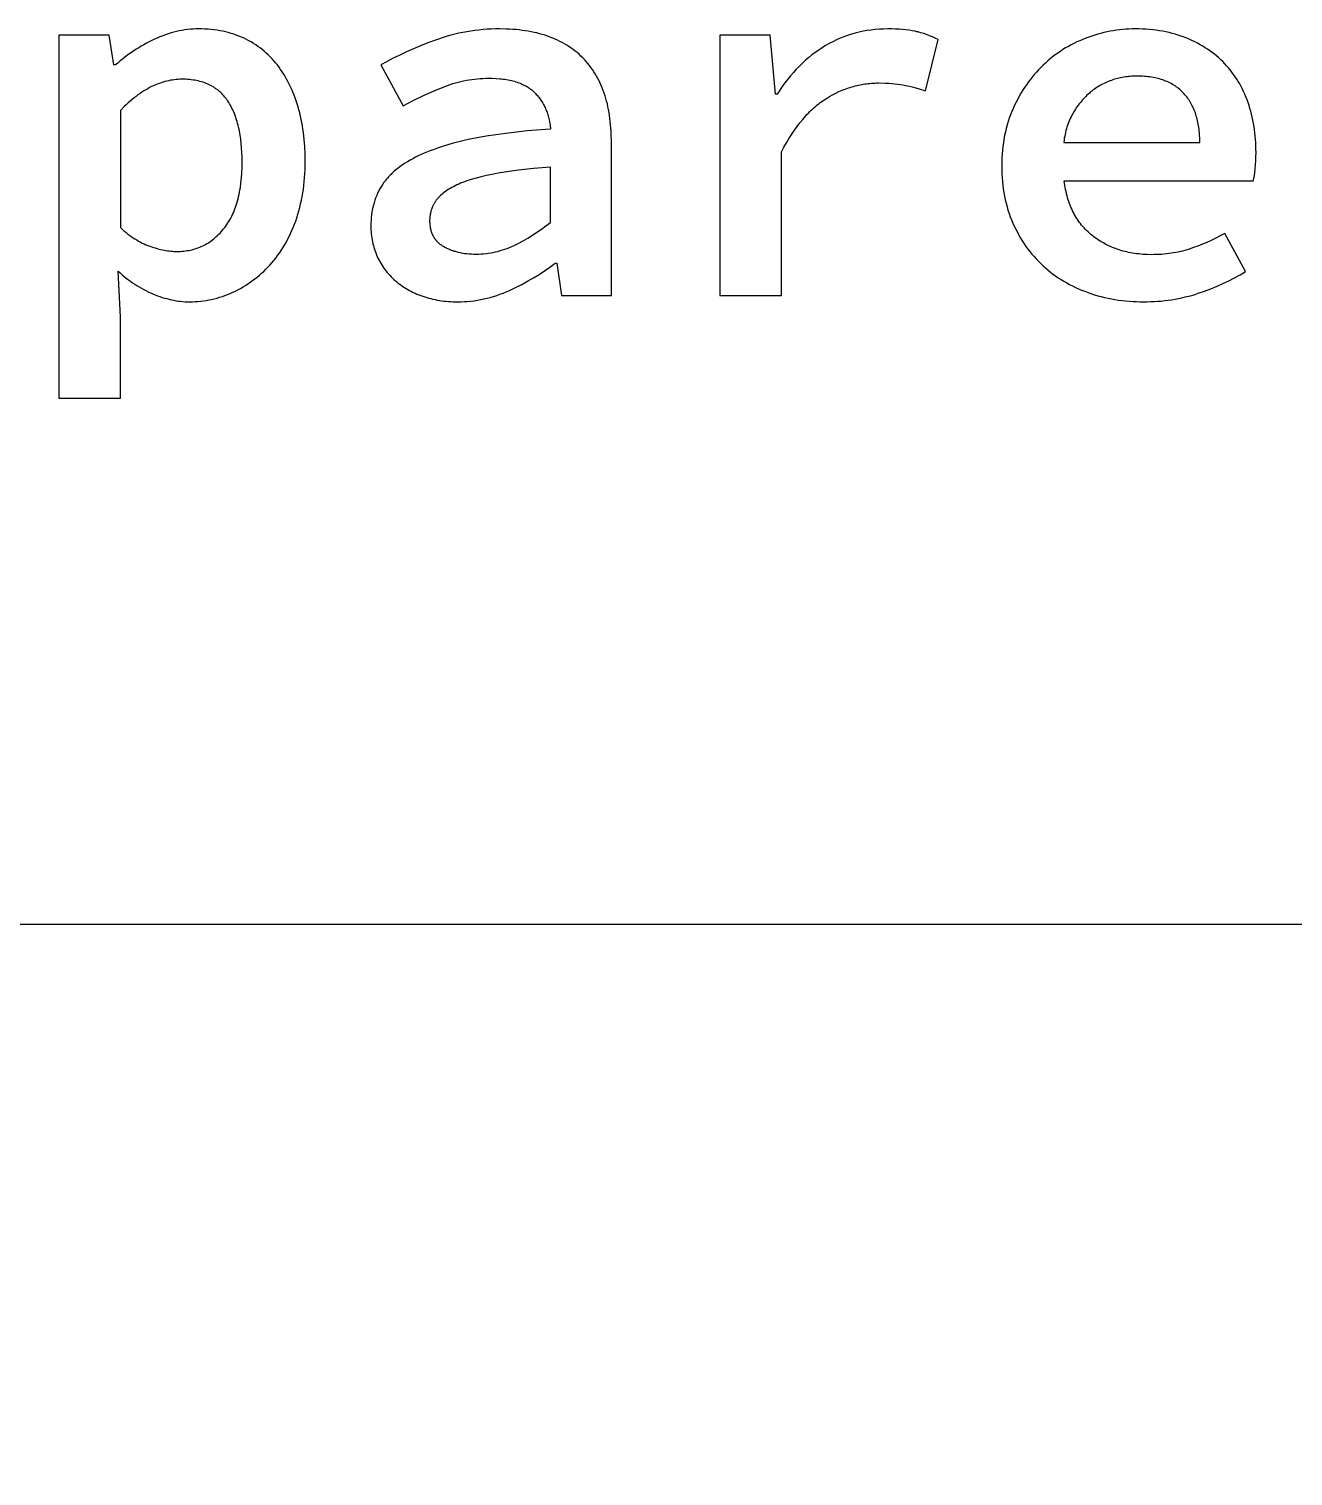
# Model space of a CAD drawing. Extents: x -364 to 3236, y -471 to 545.
# Drawn here: x 1296.2 to 1440.8, y 365.9 to 531.4 of the extents above; entities that cross this region are included whole.
import ezdxf

# ---------------------------------------------------------------- set-up
doc = ezdxf.new("R2010")
doc.units = 0
doc.layers.add('LIVELLO_03', color=3, linetype='CONTINUOUS')

msp = doc.modelspace()

# ---------------------------------------------------------------- linework, layer by layer
at = {"layer": 'LIVELLO_03'}
for points in [[(1306.09, 527.31), (1305.91, 527.31), (1305.36, 530.71), (1299.61, 530.71), (1299.61, 489.19), (1306.64, 489.19), (1306.64, 498.52), (1306.39, 503.74), (1306.62, 503.53), (1306.85, 503.32), (1307.09, 503.13), (1307.32, 502.94), (1307.56, 502.75), (1307.8, 502.57), (1308.05, 502.4), (1308.3, 502.24), (1308.54, 502.08), (1308.8, 501.92), (1309.05, 501.77), (1309.31, 501.63), (1309.57, 501.5), (1309.83, 501.37), (1310.1, 501.25), (1310.36, 501.13), (1310.63, 501.02), (1310.9, 500.92), (1311.17, 500.82), (1311.43, 500.73), (1311.7, 500.65), (1311.96, 500.58), (1312.23, 500.51), (1312.49, 500.45), (1312.76, 500.39), (1313.02, 500.35), (1313.28, 500.31), (1313.54, 500.28), (1313.8, 500.25), (1314.06, 500.23), (1314.32, 500.22), (1314.58, 500.22), (1314.89, 500.22), (1315.21, 500.24), (1315.52, 500.26), (1315.84, 500.29), (1316.15, 500.33), (1316.46, 500.37), (1316.77, 500.43), (1317.08, 500.49), (1317.39, 500.57), (1317.7, 500.65), (1318, 500.74), (1318.31, 500.83), (1318.61, 500.94), (1318.91, 501.06), (1319.22, 501.18), (1319.51, 501.31), (1319.81, 501.45), (1320.1, 501.6), (1320.39, 501.75), (1320.68, 501.92), (1320.96, 502.08), (1321.23, 502.26), (1321.51, 502.45), (1321.77, 502.64), (1322.04, 502.84), (1322.29, 503.04), (1322.55, 503.26), (1322.8, 503.48), (1323.05, 503.7), (1323.29, 503.94), (1323.52, 504.18), (1323.76, 504.43), (1323.99, 504.69), (1324.21, 504.96), (1324.42, 505.23), (1324.63, 505.51), (1324.84, 505.8), (1325.04, 506.09), (1325.23, 506.39), (1325.42, 506.71), (1325.6, 507.02), (1325.77, 507.35), (1325.94, 507.68), (1326.1, 508.02), (1326.26, 508.37), (1326.41, 508.73), (1326.56, 509.09), (1326.7, 509.46), (1326.83, 509.84), (1326.95, 510.23), (1327.07, 510.62), (1327.17, 511.01), (1327.27, 511.42), (1327.36, 511.83), (1327.44, 512.24), (1327.51, 512.67), (1327.58, 513.1), (1327.63, 513.53), (1327.68, 513.97), (1327.72, 514.42), (1327.75, 514.88), (1327.77, 515.34), (1327.78, 515.81), (1327.79, 516.28), (1327.77, 517.13), (1327.74, 517.97), (1327.67, 518.78), (1327.58, 519.57), (1327.53, 519.96), (1327.47, 520.34), (1327.4, 520.72), (1327.33, 521.09), (1327.25, 521.45), (1327.16, 521.82), (1327.07, 522.17), (1326.97, 522.52), (1326.86, 522.87), (1326.75, 523.21), (1326.64, 523.54), (1326.51, 523.87), (1326.39, 524.19), (1326.25, 524.5), (1326.11, 524.81), (1325.97, 525.11), (1325.82, 525.41), (1325.66, 525.7), (1325.5, 525.98), (1325.33, 526.26), (1325.16, 526.53), (1324.98, 526.8), (1324.8, 527.06), (1324.61, 527.31), (1324.41, 527.56), (1324.21, 527.8), (1324, 528.03), (1323.79, 528.25), (1323.57, 528.47), (1323.34, 528.68), (1323.11, 528.88), (1322.88, 529.08), (1322.64, 529.26), (1322.39, 529.44), (1322.14, 529.62), (1321.88, 529.78), (1321.61, 529.94), (1321.34, 530.09), (1321.07, 530.24), (1320.79, 530.37), (1320.5, 530.5), (1320.21, 530.62), (1319.91, 530.73), (1319.61, 530.84), (1319.31, 530.93), (1318.99, 531.02), (1318.68, 531.1), (1318.36, 531.17), (1318.03, 531.23), (1317.7, 531.28), (1317.36, 531.33), (1317.02, 531.37), (1316.67, 531.4), (1316.32, 531.42), (1315.97, 531.43), (1315.61, 531.43), (1315.29, 531.43), (1314.97, 531.41), (1314.65, 531.39), (1314.34, 531.36), (1314.02, 531.32), (1313.7, 531.27), (1313.38, 531.21), (1313.07, 531.14), (1312.75, 531.06), (1312.44, 530.97), (1312.12, 530.87), (1311.8, 530.77), (1311.49, 530.65), (1311.17, 530.53), (1310.86, 530.39), (1310.55, 530.25), (1309.93, 529.95), (1309.62, 529.79), (1309.32, 529.62), (1309.03, 529.46), (1308.74, 529.28), (1308.45, 529.11), (1308.17, 528.92), (1307.9, 528.74), (1307.63, 528.55), (1307.36, 528.35), (1307.1, 528.15), (1306.84, 527.95), (1306.58, 527.74), (1306.34, 527.53)], [(1335.3, 508.95), (1335.31, 508.71), (1335.31, 508.47), (1335.33, 508.23), (1335.35, 508), (1335.37, 507.77), (1335.41, 507.54), (1335.44, 507.31), (1335.48, 507.09), (1335.53, 506.87), (1335.59, 506.65), (1335.65, 506.44), (1335.71, 506.23), (1335.78, 506.02), (1335.86, 505.81), (1335.94, 505.6), (1336.03, 505.4), (1336.12, 505.2), (1336.22, 505.01), (1336.32, 504.82), (1336.43, 504.63), (1336.54, 504.44), (1336.66, 504.26), (1336.78, 504.08), (1336.91, 503.91), (1337.04, 503.74), (1337.18, 503.57), (1337.32, 503.41), (1337.46, 503.25), (1337.61, 503.09), (1337.77, 502.94), (1337.93, 502.79), (1338.09, 502.64), (1338.26, 502.5), (1338.43, 502.36), (1338.61, 502.23), (1338.79, 502.1), (1338.97, 501.98), (1339.16, 501.85), (1339.35, 501.74), (1339.55, 501.62), (1339.74, 501.51), (1339.95, 501.41), (1340.15, 501.3), (1340.36, 501.21), (1340.58, 501.11), (1340.8, 501.02), (1341.02, 500.94), (1341.24, 500.86), (1341.47, 500.78), (1341.7, 500.71), (1341.94, 500.64), (1342.17, 500.58), (1342.41, 500.52), (1342.66, 500.47), (1342.9, 500.42), (1343.15, 500.38), (1343.4, 500.34), (1343.66, 500.31), (1343.91, 500.28), (1344.17, 500.26), (1344.44, 500.24), (1344.7, 500.23), (1344.97, 500.22), (1345.24, 500.22), (1345.62, 500.23), (1346, 500.24), (1346.37, 500.27), (1346.75, 500.3), (1347.12, 500.35), (1347.49, 500.4), (1347.86, 500.47), (1348.23, 500.55), (1348.6, 500.63), (1348.97, 500.73), (1349.34, 500.84), (1349.7, 500.95), (1350.07, 501.08), (1350.43, 501.22), (1350.79, 501.37), (1351.15, 501.52), (1351.86, 501.86), (1352.56, 502.21), (1353.24, 502.57), (1353.9, 502.96), (1354.55, 503.35), (1355.18, 503.77), (1355.79, 504.2), (1356.39, 504.64), (1356.58, 504.64), (1357.12, 500.95), (1362.82, 500.95), (1362.82, 518.58), (1362.81, 519.35), (1362.79, 519.73), (1362.77, 520.1), (1362.74, 520.46), (1362.7, 520.82), (1362.66, 521.17), (1362.61, 521.52), (1362.56, 521.86), (1362.5, 522.2), (1362.43, 522.53), (1362.36, 522.85), (1362.28, 523.17), (1362.19, 523.48), (1362.1, 523.79), (1362, 524.09), (1361.89, 524.39), (1361.78, 524.68), (1361.66, 524.96), (1361.54, 525.24), (1361.41, 525.51), (1361.27, 525.78), (1361.13, 526.04), (1360.98, 526.29), (1360.82, 526.54), (1360.66, 526.79), (1360.49, 527.03), (1360.31, 527.26), (1360.13, 527.48), (1359.94, 527.7), (1359.75, 527.92), (1359.55, 528.13), (1359.34, 528.33), (1359.12, 528.53), (1358.91, 528.72), (1358.68, 528.9), (1358.45, 529.08), (1358.21, 529.25), (1357.97, 529.42), (1357.72, 529.57), (1357.47, 529.73), (1357.21, 529.87), (1356.94, 530.01), (1356.67, 530.14), (1356.4, 530.27), (1356.11, 530.39), (1355.82, 530.5), (1355.53, 530.61), (1355.23, 530.71), (1354.92, 530.8), (1354.61, 530.89), (1354.29, 530.97), (1353.97, 531.04), (1353.64, 531.11), (1353.31, 531.17), (1352.97, 531.23), (1352.62, 531.27), (1352.27, 531.32), (1351.91, 531.35), (1351.54, 531.38), (1351.17, 531.4), (1350.8, 531.42), (1350.03, 531.43), (1349.55, 531.43), (1349.08, 531.41), (1348.61, 531.39), (1348.14, 531.35), (1347.67, 531.31), (1347.21, 531.25), (1346.75, 531.19), (1346.29, 531.11), (1345.83, 531.03), (1345.38, 530.94), (1344.92, 530.83), (1344.47, 530.72), (1344.03, 530.59), (1343.58, 530.46), (1343.14, 530.31), (1342.7, 530.16), (1341.83, 529.84), (1340.99, 529.5), (1340.17, 529.16), (1339.38, 528.81), (1338.61, 528.45), (1337.87, 528.08), (1337.15, 527.7), (1336.45, 527.31), (1339, 522.64), (1340.16, 523.26), (1341.34, 523.83), (1342.54, 524.37), (1343.76, 524.86), (1344.06, 524.97), (1344.37, 525.08), (1344.68, 525.18), (1344.99, 525.27), (1345.3, 525.35), (1345.61, 525.43), (1345.92, 525.5), (1346.23, 525.56), (1346.55, 525.62), (1346.86, 525.66), (1347.18, 525.7), (1347.49, 525.74), (1347.81, 525.76), (1348.12, 525.78), (1348.44, 525.79), (1348.76, 525.8), (1349.2, 525.79), (1349.64, 525.77), (1350.05, 525.74), (1350.25, 525.72), (1350.45, 525.69), (1350.64, 525.67), (1350.83, 525.64), (1351.02, 525.6), (1351.2, 525.57), (1351.38, 525.53), (1351.56, 525.48), (1351.73, 525.44), (1351.89, 525.39), (1352.06, 525.33), (1352.22, 525.28), (1352.37, 525.22), (1352.52, 525.16), (1352.67, 525.09), (1352.81, 525.02), (1352.95, 524.95), (1353.09, 524.88), (1353.22, 524.8), (1353.35, 524.72), (1353.47, 524.63), (1353.59, 524.54), (1353.71, 524.45), (1353.82, 524.36), (1353.93, 524.26), (1354.03, 524.16), (1354.13, 524.06), (1354.23, 523.95), (1354.32, 523.84), (1354.42, 523.74), (1354.51, 523.63), (1354.59, 523.51), (1354.68, 523.4), (1354.76, 523.28), (1354.84, 523.17), (1354.91, 523.05), (1354.98, 522.93), (1355.05, 522.8), (1355.12, 522.68), (1355.18, 522.55), (1355.24, 522.43), (1355.3, 522.3), (1355.36, 522.16), (1355.41, 522.03), (1355.46, 521.9), (1355.51, 521.76), (1355.55, 521.62), (1355.59, 521.48), (1355.63, 521.34), (1355.67, 521.19), (1355.7, 521.05), (1355.73, 520.9), (1355.76, 520.75), (1355.78, 520.6), (1355.8, 520.45), (1355.82, 520.29), (1355.84, 520.14), (1355.85, 519.98), (1353.19, 519.77), (1350.74, 519.49), (1349.59, 519.33), (1348.5, 519.16), (1347.45, 518.97), (1346.45, 518.77), (1345.51, 518.55), (1344.6, 518.31), (1343.74, 518.06), (1342.92, 517.8), (1342.53, 517.66), (1342.15, 517.52), (1341.78, 517.37), (1341.42, 517.22), (1341.07, 517.07), (1340.73, 516.91), (1340.41, 516.75), (1340.09, 516.58), (1339.79, 516.41), (1339.49, 516.24), (1339.21, 516.06), (1338.93, 515.88), (1338.67, 515.69), (1338.41, 515.5), (1338.17, 515.31), (1337.94, 515.11), (1337.72, 514.9), (1337.61, 514.8), (1337.51, 514.69), (1337.4, 514.59), (1337.3, 514.48), (1337.21, 514.37), (1337.11, 514.26), (1337.02, 514.15), (1336.93, 514.04), (1336.85, 513.92), (1336.76, 513.81), (1336.68, 513.69), (1336.6, 513.58), (1336.53, 513.46), (1336.45, 513.34), (1336.38, 513.22), (1336.31, 513.1), (1336.25, 512.98), (1336.18, 512.86), (1336.12, 512.73), (1336.06, 512.61), (1336.01, 512.48), (1335.95, 512.35), (1335.9, 512.22), (1335.85, 512.09), (1335.8, 511.96), (1335.75, 511.83), (1335.71, 511.7), (1335.67, 511.56), (1335.63, 511.43), (1335.59, 511.29), (1335.52, 511.01), (1335.46, 510.73), (1335.42, 510.44), (1335.37, 510.15), (1335.34, 509.86), (1335.32, 509.56), (1335.31, 509.26)], [(1381.79, 523.98), (1381.61, 523.98), (1381, 530.71), (1375.24, 530.71), (1375.24, 500.95), (1382.27, 500.95), (1382.27, 517.37), (1382.56, 517.91), (1382.86, 518.42), (1383.16, 518.92), (1383.46, 519.39), (1383.77, 519.84), (1384.08, 520.28), (1384.39, 520.69), (1384.71, 521.08), (1385.04, 521.46), (1385.2, 521.63), (1385.36, 521.81), (1385.53, 521.98), (1385.7, 522.14), (1385.86, 522.3), (1386.03, 522.45), (1386.2, 522.6), (1386.38, 522.74), (1386.55, 522.88), (1386.72, 523.01), (1386.89, 523.14), (1387.07, 523.26), (1387.25, 523.38), (1387.42, 523.49), (1387.78, 523.71), (1388.14, 523.9), (1388.5, 524.09), (1388.86, 524.26), (1389.23, 524.42), (1389.59, 524.56), (1389.96, 524.69), (1390.15, 524.75), (1390.33, 524.81), (1390.52, 524.86), (1390.71, 524.91), (1390.89, 524.96), (1391.08, 525), (1391.27, 525.04), (1391.46, 525.08), (1391.64, 525.11), (1391.83, 525.14), (1392.02, 525.17), (1392.21, 525.19), (1392.4, 525.21), (1392.59, 525.22), (1392.79, 525.24), (1392.98, 525.24), (1393.17, 525.25), (1393.36, 525.25), (1394.18, 525.24), (1394.56, 525.22), (1394.92, 525.2), (1395.26, 525.17), (1395.59, 525.13), (1395.89, 525.09), (1396.18, 525.04), (1396.47, 524.98), (1396.76, 524.92), (1397.07, 524.84), (1397.39, 524.76), (1398.05, 524.57), (1398.76, 524.34), (1400.21, 530.22), (1399.88, 530.38), (1399.55, 530.53), (1399.22, 530.66), (1398.89, 530.79), (1398.56, 530.9), (1398.23, 531), (1397.9, 531.09), (1397.74, 531.12), (1397.58, 531.16), (1397.24, 531.22), (1396.89, 531.28), (1396.53, 531.33), (1396.14, 531.36), (1395.75, 531.39), (1395.33, 531.42), (1394.9, 531.43), (1394.45, 531.43), (1393.97, 531.42), (1393.49, 531.4), (1393.02, 531.37), (1392.55, 531.31), (1392.09, 531.25), (1391.63, 531.16), (1391.18, 531.07), (1390.73, 530.96), (1390.29, 530.83), (1389.85, 530.69), (1389.42, 530.53), (1388.99, 530.36), (1388.57, 530.17), (1388.15, 529.97), (1387.74, 529.75), (1387.33, 529.52), (1386.93, 529.28), (1386.54, 529.02), (1386.15, 528.75), (1385.77, 528.46), (1385.4, 528.16), (1385.03, 527.85), (1384.68, 527.52), (1384.33, 527.18), (1383.98, 526.83), (1383.65, 526.46), (1383.32, 526.08), (1383, 525.69), (1382.68, 525.28), (1382.38, 524.86), (1382.08, 524.43)], [(1407.48, 515.8), (1407.49, 515.34), (1407.5, 514.88), (1407.53, 514.44), (1407.56, 514), (1407.61, 513.57), (1407.66, 513.14), (1407.73, 512.72), (1407.8, 512.3), (1407.89, 511.9), (1407.98, 511.49), (1408.09, 511.1), (1408.2, 510.71), (1408.32, 510.33), (1408.46, 509.95), (1408.6, 509.58), (1408.76, 509.22), (1408.92, 508.86), (1409.09, 508.51), (1409.27, 508.17), (1409.45, 507.84), (1409.64, 507.51), (1409.84, 507.18), (1410.05, 506.87), (1410.26, 506.56), (1410.48, 506.26), (1410.7, 505.97), (1410.94, 505.68), (1411.18, 505.4), (1411.43, 505.12), (1411.68, 504.86), (1411.94, 504.59), (1412.21, 504.34), (1412.49, 504.1), (1412.77, 503.86), (1413.06, 503.62), (1413.35, 503.4), (1413.65, 503.18), (1413.96, 502.97), (1414.27, 502.77), (1414.59, 502.58), (1414.92, 502.39), (1415.25, 502.21), (1415.58, 502.04), (1415.93, 501.87), (1416.28, 501.71), (1416.63, 501.56), (1417, 501.42), (1417.36, 501.28), (1417.74, 501.15), (1418.11, 501.03), (1418.49, 500.92), (1418.87, 500.82), (1419.26, 500.72), (1419.65, 500.63), (1420.04, 500.56), (1420.44, 500.49), (1420.84, 500.42), (1421.24, 500.37), (1421.65, 500.32), (1422.06, 500.29), (1422.47, 500.26), (1422.89, 500.24), (1423.3, 500.22), (1423.73, 500.22), (1424.14, 500.22), (1424.54, 500.24), (1424.94, 500.25), (1425.34, 500.28), (1425.74, 500.31), (1426.14, 500.36), (1426.53, 500.41), (1426.92, 500.46), (1427.31, 500.53), (1427.7, 500.6), (1428.08, 500.68), (1428.47, 500.77), (1428.85, 500.86), (1429.22, 500.96), (1429.6, 501.07), (1429.97, 501.19), (1430.7, 501.44), (1431.42, 501.71), (1432.12, 501.99), (1432.8, 502.3), (1433.47, 502.62), (1434.12, 502.95), (1434.75, 503.3), (1435.36, 503.67), (1433, 508.04), (1432.49, 507.76), (1431.97, 507.49), (1431.46, 507.25), (1430.95, 507.02), (1430.45, 506.8), (1429.94, 506.6), (1429.44, 506.42), (1428.94, 506.25), (1428.69, 506.17), (1428.43, 506.1), (1428.18, 506.03), (1427.92, 505.97), (1427.66, 505.91), (1427.4, 505.86), (1427.13, 505.82), (1426.86, 505.77), (1426.59, 505.74), (1426.32, 505.7), (1426.05, 505.68), (1425.77, 505.65), (1425.49, 505.64), (1425.21, 505.62), (1424.92, 505.62), (1424.64, 505.61), (1424.13, 505.62), (1423.89, 505.63), (1423.64, 505.65), (1423.4, 505.67), (1423.16, 505.69), (1422.92, 505.72), (1422.69, 505.75), (1422.46, 505.79), (1422.23, 505.83), (1422, 505.87), (1421.78, 505.92), (1421.56, 505.97), (1421.34, 506.03), (1421.12, 506.09), (1420.91, 506.16), (1420.7, 506.23), (1420.49, 506.3), (1420.28, 506.38), (1420.08, 506.47), (1419.88, 506.55), (1419.68, 506.65), (1419.49, 506.74), (1419.3, 506.84), (1419.11, 506.95), (1418.92, 507.05), (1418.73, 507.17), (1418.55, 507.28), (1418.37, 507.41), (1418.19, 507.53), (1418.02, 507.66), (1417.85, 507.8), (1417.68, 507.93), (1417.52, 508.08), (1417.36, 508.22), (1417.2, 508.37), (1417.05, 508.52), (1416.9, 508.68), (1416.76, 508.84), (1416.62, 509), (1416.49, 509.17), (1416.36, 509.34), (1416.24, 509.52), (1416.12, 509.7), (1416, 509.88), (1415.89, 510.06), (1415.78, 510.25), (1415.68, 510.45), (1415.58, 510.64), (1415.49, 510.84), (1415.4, 511.05), (1415.32, 511.26), (1415.23, 511.47), (1415.16, 511.68), (1415.09, 511.9), (1415.02, 512.13), (1414.96, 512.35), (1414.9, 512.58), (1414.84, 512.82), (1414.79, 513.05), (1414.75, 513.29), (1414.71, 513.54), (1414.67, 513.79), (1414.64, 514.04), (1436.27, 514.04), (1436.3, 514.18), (1436.33, 514.33), (1436.39, 514.66), (1436.44, 515.03), (1436.48, 515.43), (1436.52, 515.87), (1436.55, 516.33), (1436.57, 516.81), (1436.58, 517.31), (1436.57, 517.7), (1436.56, 518.08), (1436.54, 518.45), (1436.52, 518.83), (1436.49, 519.2), (1436.45, 519.56), (1436.4, 519.92), (1436.35, 520.28), (1436.29, 520.63), (1436.22, 520.99), (1436.15, 521.33), (1436.06, 521.67), (1435.98, 522.01), (1435.88, 522.35), (1435.78, 522.68), (1435.67, 523.01), (1435.55, 523.33), (1435.43, 523.65), (1435.3, 523.96), (1435.16, 524.26), (1435.02, 524.56), (1434.87, 524.86), (1434.71, 525.14), (1434.55, 525.42), (1434.38, 525.7), (1434.2, 525.97), (1434.02, 526.23), (1433.83, 526.49), (1433.63, 526.74), (1433.43, 526.99), (1433.22, 527.23), (1433, 527.46), (1432.78, 527.69), (1432.55, 527.91), (1432.31, 528.13), (1432.07, 528.34), (1431.82, 528.54), (1431.57, 528.74), (1431.31, 528.93), (1431.04, 529.11), (1430.76, 529.29), (1430.48, 529.47), (1430.2, 529.63), (1429.9, 529.79), (1429.6, 529.95), (1429.3, 530.09), (1428.99, 530.24), (1428.67, 530.37), (1428.34, 530.5), (1428.01, 530.62), (1427.67, 530.73), (1427.33, 530.84), (1426.98, 530.93), (1426.63, 531.02), (1426.27, 531.1), (1425.9, 531.17), (1425.53, 531.23), (1425.15, 531.28), (1424.77, 531.33), (1424.38, 531.37), (1423.98, 531.4), (1423.58, 531.42), (1423.17, 531.43), (1422.76, 531.43), (1422.39, 531.43), (1422.03, 531.42), (1421.67, 531.4), (1421.31, 531.37), (1420.95, 531.33), (1420.6, 531.28), (1420.24, 531.23), (1419.89, 531.17), (1419.53, 531.1), (1419.18, 531.02), (1418.83, 530.93), (1418.48, 530.84), (1418.13, 530.73), (1417.78, 530.62), (1417.44, 530.5), (1417.09, 530.37), (1416.75, 530.24), (1416.41, 530.09), (1416.08, 529.94), (1415.75, 529.78), (1415.43, 529.61), (1415.11, 529.44), (1414.8, 529.26), (1414.49, 529.07), (1414.19, 528.87), (1413.89, 528.67), (1413.6, 528.46), (1413.31, 528.24), (1413.03, 528.01), (1412.75, 527.77), (1412.48, 527.53), (1412.21, 527.28), (1411.95, 527.02), (1411.69, 526.76), (1411.45, 526.49), (1411.2, 526.21), (1410.97, 525.93), (1410.74, 525.63), (1410.51, 525.34), (1410.3, 525.03), (1410.08, 524.72), (1409.88, 524.4), (1409.68, 524.07), (1409.49, 523.74), (1409.31, 523.4), (1409.13, 523.05), (1408.95, 522.7), (1408.79, 522.34), (1408.63, 521.97), (1408.48, 521.6), (1408.34, 521.22), (1408.22, 520.84), (1408.1, 520.45), (1407.99, 520.06), (1407.9, 519.66), (1407.81, 519.25), (1407.73, 518.84), (1407.67, 518.42), (1407.61, 518), (1407.57, 517.57), (1407.53, 517.13), (1407.51, 516.69), (1407.49, 516.25)], [(1306.64, 508.71), (1306.84, 508.52), (1307.05, 508.34), (1307.25, 508.17), (1307.46, 508), (1307.67, 507.85), (1307.88, 507.7), (1308.09, 507.55), (1308.3, 507.42), (1308.51, 507.29), (1308.72, 507.17), (1308.93, 507.05), (1309.14, 506.94), (1309.36, 506.84), (1309.57, 506.75), (1309.78, 506.66), (1310, 506.58), (1310.43, 506.44), (1310.64, 506.38), (1310.84, 506.32), (1311.05, 506.26), (1311.25, 506.21), (1311.45, 506.17), (1311.64, 506.13), (1311.84, 506.09), (1312.03, 506.06), (1312.22, 506.04), (1312.4, 506.02), (1312.59, 506), (1312.77, 505.99), (1312.95, 505.98), (1313.12, 505.98), (1313.32, 505.98), (1313.52, 505.99), (1313.71, 506), (1313.91, 506.02), (1314.1, 506.04), (1314.29, 506.07), (1314.47, 506.1), (1314.66, 506.14), (1314.84, 506.18), (1315.02, 506.23), (1315.2, 506.28), (1315.38, 506.34), (1315.55, 506.4), (1315.72, 506.47), (1315.89, 506.54), (1316.06, 506.62), (1316.23, 506.7), (1316.39, 506.79), (1316.55, 506.89), (1316.71, 506.98), (1316.87, 507.09), (1317.02, 507.2), (1317.17, 507.31), (1317.33, 507.43), (1317.47, 507.55), (1317.62, 507.68), (1317.76, 507.81), (1317.91, 507.95), (1318.05, 508.09), (1318.18, 508.24), (1318.32, 508.4), (1318.45, 508.55), (1318.58, 508.72), (1318.71, 508.89), (1318.83, 509.06), (1318.95, 509.24), (1319.07, 509.42), (1319.18, 509.61), (1319.28, 509.8), (1319.38, 510), (1319.48, 510.2), (1319.57, 510.41), (1319.66, 510.62), (1319.75, 510.84), (1319.83, 511.06), (1319.9, 511.29), (1319.98, 511.52), (1320.05, 511.76), (1320.11, 512), (1320.17, 512.25), (1320.23, 512.5), (1320.28, 512.76), (1320.32, 513.02), (1320.37, 513.28), (1320.44, 513.83), (1320.5, 514.4), (1320.54, 514.99), (1320.57, 515.59), (1320.58, 516.22), (1320.57, 516.77), (1320.55, 517.31), (1320.52, 517.83), (1320.47, 518.34), (1320.42, 518.83), (1320.35, 519.3), (1320.26, 519.76), (1320.17, 520.21), (1320.11, 520.42), (1320.06, 520.63), (1320, 520.84), (1319.94, 521.05), (1319.87, 521.25), (1319.8, 521.44), (1319.73, 521.63), (1319.66, 521.82), (1319.58, 522.01), (1319.5, 522.19), (1319.41, 522.36), (1319.32, 522.54), (1319.23, 522.71), (1319.14, 522.87), (1319.04, 523.03), (1318.94, 523.19), (1318.83, 523.34), (1318.73, 523.49), (1318.61, 523.63), (1318.5, 523.77), (1318.38, 523.91), (1318.26, 524.03), (1318.13, 524.16), (1318.06, 524.22), (1318, 524.28), (1317.93, 524.33), (1317.86, 524.39), (1317.79, 524.45), (1317.72, 524.5), (1317.65, 524.55), (1317.58, 524.6), (1317.5, 524.65), (1317.43, 524.7), (1317.28, 524.8), (1317.12, 524.89), (1316.97, 524.97), (1316.8, 525.05), (1316.64, 525.13), (1316.47, 525.2), (1316.29, 525.26), (1316.11, 525.33), (1315.93, 525.38), (1315.74, 525.43), (1315.55, 525.48), (1315.36, 525.52), (1315.16, 525.56), (1314.96, 525.59), (1314.75, 525.61), (1314.54, 525.64), (1314.33, 525.65), (1314.11, 525.67), (1313.89, 525.67), (1313.67, 525.67), (1313.45, 525.67), (1313.24, 525.66), (1313.03, 525.64), (1312.81, 525.62), (1312.6, 525.59), (1312.39, 525.56), (1312.17, 525.51), (1311.95, 525.46), (1311.74, 525.41), (1311.52, 525.34), (1311.3, 525.27), (1311.09, 525.2), (1310.87, 525.11), (1310.65, 525.03), (1310.43, 524.93), (1310.21, 524.83), (1309.99, 524.72), (1309.77, 524.6), (1309.55, 524.47), (1309.33, 524.34), (1309.11, 524.2), (1308.89, 524.05), (1308.66, 523.89), (1308.44, 523.72), (1308.22, 523.55), (1307.99, 523.36), (1307.77, 523.17), (1307.54, 522.97), (1307.32, 522.77), (1307.09, 522.55), (1306.64, 522.1)], [(1430.15, 518.46), (1430.14, 518.9), (1430.12, 519.33), (1430.11, 519.54), (1430.09, 519.75), (1430.06, 519.95), (1430.04, 520.15), (1430.01, 520.35), (1429.97, 520.54), (1429.94, 520.73), (1429.9, 520.92), (1429.85, 521.11), (1429.8, 521.29), (1429.75, 521.47), (1429.7, 521.64), (1429.64, 521.82), (1429.58, 521.99), (1429.51, 522.15), (1429.44, 522.32), (1429.37, 522.48), (1429.29, 522.63), (1429.21, 522.79), (1429.13, 522.94), (1429.04, 523.09), (1428.95, 523.23), (1428.86, 523.37), (1428.76, 523.51), (1428.66, 523.65), (1428.55, 523.78), (1428.45, 523.91), (1428.33, 524.04), (1428.22, 524.16), (1428.1, 524.28), (1427.98, 524.4), (1427.85, 524.51), (1427.72, 524.61), (1427.59, 524.72), (1427.45, 524.82), (1427.31, 524.91), (1427.17, 525.01), (1427.03, 525.09), (1426.88, 525.18), (1426.72, 525.26), (1426.57, 525.33), (1426.41, 525.41), (1426.24, 525.47), (1426.08, 525.54), (1425.91, 525.6), (1425.73, 525.66), (1425.55, 525.71), (1425.37, 525.76), (1425.19, 525.8), (1425, 525.84), (1424.81, 525.88), (1424.62, 525.91), (1424.42, 525.94), (1424.22, 525.97), (1424.01, 525.99), (1423.81, 526.01), (1423.59, 526.02), (1423.38, 526.03), (1423.16, 526.04), (1422.94, 526.04), (1422.75, 526.04), (1422.56, 526.03), (1422.38, 526.02), (1422.19, 526.01), (1422, 525.99), (1421.82, 525.97), (1421.64, 525.95), (1421.45, 525.92), (1421.27, 525.88), (1421.09, 525.85), (1420.91, 525.81), (1420.73, 525.77), (1420.56, 525.72), (1420.38, 525.67), (1420.2, 525.61), (1420.03, 525.55), (1419.86, 525.49), (1419.69, 525.42), (1419.52, 525.35), (1419.35, 525.28), (1419.19, 525.2), (1419.02, 525.12), (1418.86, 525.04), (1418.7, 524.95), (1418.55, 524.85), (1418.39, 524.76), (1418.24, 524.66), (1418.09, 524.55), (1417.95, 524.45), (1417.8, 524.33), (1417.66, 524.22), (1417.51, 524.1), (1417.38, 523.98), (1417.24, 523.85), (1417.11, 523.72), (1416.98, 523.59), (1416.85, 523.45), (1416.72, 523.31), (1416.6, 523.17), (1416.48, 523.02), (1416.36, 522.87), (1416.24, 522.72), (1416.13, 522.57), (1416.02, 522.41), (1415.91, 522.24), (1415.81, 522.08), (1415.71, 521.91), (1415.61, 521.74), (1415.51, 521.56), (1415.42, 521.38), (1415.33, 521.2), (1415.25, 521.01), (1415.17, 520.82), (1415.09, 520.62), (1415.02, 520.42), (1414.95, 520.22), (1414.89, 520.01), (1414.83, 519.8), (1414.78, 519.59), (1414.73, 519.37), (1414.69, 519.15), (1414.64, 518.92), (1414.61, 518.7), (1414.58, 518.46)], [(1342.03, 509.49), (1342.03, 509.37), (1342.04, 509.25), (1342.04, 509.13), (1342.05, 509.01), (1342.07, 508.89), (1342.08, 508.78), (1342.1, 508.67), (1342.13, 508.56), (1342.15, 508.45), (1342.18, 508.35), (1342.21, 508.25), (1342.25, 508.15), (1342.29, 508.05), (1342.33, 507.95), (1342.35, 507.9), (1342.37, 507.86), (1342.39, 507.81), (1342.42, 507.77), (1342.44, 507.72), (1342.47, 507.68), (1342.49, 507.63), (1342.52, 507.59), (1342.55, 507.55), (1342.57, 507.5), (1342.6, 507.46), (1342.63, 507.42), (1342.66, 507.38), (1342.7, 507.34), (1342.73, 507.3), (1342.76, 507.26), (1342.79, 507.22), (1342.83, 507.18), (1342.86, 507.14), (1342.9, 507.11), (1342.94, 507.07), (1342.97, 507.03), (1343.05, 506.96), (1343.13, 506.89), (1343.21, 506.83), (1343.3, 506.76), (1343.39, 506.7), (1343.48, 506.64), (1343.58, 506.58), (1343.67, 506.53), (1343.77, 506.47), (1343.87, 506.42), (1343.97, 506.37), (1344.08, 506.32), (1344.18, 506.27), (1344.29, 506.23), (1344.39, 506.19), (1344.5, 506.14), (1344.61, 506.1), (1344.72, 506.07), (1344.83, 506.03), (1344.95, 506), (1345.06, 505.96), (1345.3, 505.9), (1345.53, 505.85), (1345.78, 505.8), (1346.03, 505.76), (1346.29, 505.73), (1346.55, 505.71), (1346.81, 505.69), (1347.09, 505.68), (1347.36, 505.67), (1347.64, 505.68), (1347.92, 505.69), (1348.2, 505.71), (1348.48, 505.74), (1348.75, 505.77), (1349.02, 505.82), (1349.3, 505.87), (1349.57, 505.92), (1349.84, 505.99), (1350.11, 506.07), (1350.38, 506.15), (1350.64, 506.24), (1350.91, 506.33), (1351.17, 506.44), (1351.43, 506.55), (1351.7, 506.67), (1352.22, 506.93), (1352.74, 507.21), (1353.26, 507.51), (1353.78, 507.83), (1354.3, 508.17), (1354.82, 508.53), (1355.33, 508.91), (1355.85, 509.31), (1355.85, 515.61), (1353.93, 515.45), (1352.18, 515.26), (1350.6, 515.04), (1349.87, 514.92), (1349.18, 514.8), (1348.53, 514.66), (1347.92, 514.52), (1347.34, 514.37), (1346.79, 514.21), (1346.27, 514.05), (1346.03, 513.96), (1345.8, 513.87), (1345.57, 513.78), (1345.35, 513.69), (1345.14, 513.59), (1344.94, 513.49), (1344.75, 513.39), (1344.56, 513.29), (1344.38, 513.19), (1344.21, 513.09), (1344.04, 512.98), (1343.89, 512.87), (1343.73, 512.76), (1343.59, 512.65), (1343.45, 512.54), (1343.32, 512.43), (1343.26, 512.37), (1343.2, 512.31), (1343.14, 512.25), (1343.09, 512.19), (1343.03, 512.13), (1342.98, 512.07), (1342.93, 512.01), (1342.88, 511.95), (1342.83, 511.89), (1342.78, 511.83), (1342.74, 511.77), (1342.7, 511.71), (1342.66, 511.64), (1342.62, 511.58), (1342.58, 511.52), (1342.54, 511.45), (1342.5, 511.39), (1342.47, 511.32), (1342.44, 511.26), (1342.41, 511.19), (1342.37, 511.13), (1342.35, 511.06), (1342.32, 510.99), (1342.29, 510.93), (1342.27, 510.86), (1342.24, 510.79), (1342.22, 510.72), (1342.2, 510.65), (1342.18, 510.58), (1342.16, 510.51), (1342.14, 510.44), (1342.12, 510.37), (1342.11, 510.3), (1342.1, 510.23), (1342.08, 510.16), (1342.07, 510.09), (1342.06, 510.01), (1342.05, 509.94), (1342.05, 509.87), (1342.04, 509.79), (1342.04, 509.72), (1342.03, 509.64)], [(836.42, -471), (2036.42, -471), (2036.42, 429), (836.42, 429)]]:
    msp.add_lwpolyline(points, close=True, dxfattribs=at)

doc.saveas('drawing.dxf')
